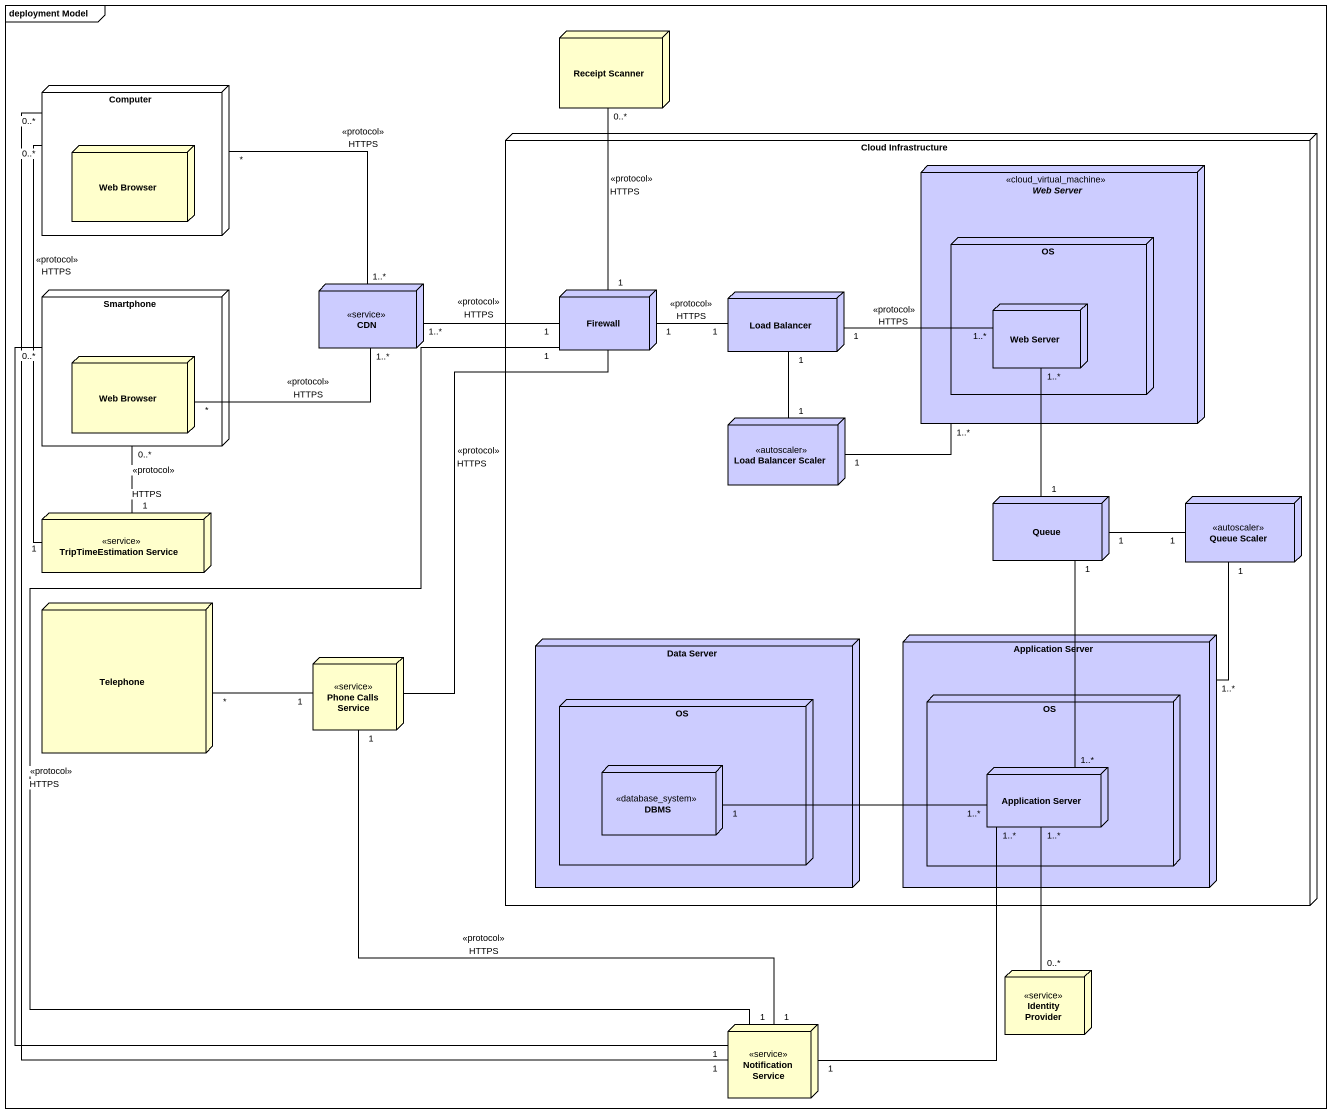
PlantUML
@startuml
mainframe deployment Model
node "Receipt Scanner" as Receipt_Scanner
node Computer {
  node "Web Browser" as Web_Browser
}
node "Cloud Infrastructure" as Cloud_Infrastructure #FFFFFF {
  node "Web Server" as Web_Server <<cloud_virtual_machine>> #CCCCFF {
    node OS #CCCCFF {
      node "Web Server" as Web_Server_2 #CCCCFF
    }
  }
  node Firewall #CCCCFF
  node "Load Balancer" as Load_Balancer #CCCCFF
  node "Load Balancer Scaler" as Load_Balancer_Scaler <<autoscaler>> #CCCCFF
  node "Queue" as Queue_ #CCCCFF
  node "Queue Scaler" as Queue_Scaler <<autoscaler>> #CCCCFF
  node "Data Server" as Data_Server #CCCCFF {
    node "OS" as OS_2 #CCCCFF {
      node DBMS <<database_system>> #CCCCFF
    }
  }
  node "Application Server" as Application_Server #CCCCFF {
    node "OS" as OS_3 #CCCCFF {
      node "Application Server" as Application_Server_2 #CCCCFF
    }
  }
}
node Smartphone {
  node "Web Browser" as Web_Browser_2
}
node CDN <<service>> #CCCCFF
node "TripTimeEstimation Service" as TripTimeEstimation_Service <<service>>
node Telephone
node "Phone Calls Service" as Phone_Calls_Service <<service>>
node "Identity Provider" as Identity_Provider <<service>>
node "Notification Service" as Notification_Service <<service>>
Computer "*" -- "1..*" CDN : <<protocol>>\nHTTPS
CDN "1..*" -right- "1" Firewall : <<protocol>>\nHTTPS
Firewall "1" -up- "0..*" Receipt_Scanner : <<protocol>>\nHTTPS
Firewall "1" -right- "1" Load_Balancer : <<protocol>>\nHTTPS
Load_Balancer "1\n<<protocol>>" -right- "1..*" Web_Server_2 : HTTPS
Web_Browser_2 "*" -right- "1..*" CDN : <<protocol>>\nHTTPS
Load_Balancer_Scaler "1" -right- "1..*" Web_Server
Load_Balancer_Scaler "1" -up- "1" Load_Balancer
TripTimeEstimation_Service "1" -up- "0..*" Computer : <<protocol>>\nHTTPS
TripTimeEstimation_Service "1" -up- "0..*" Smartphone : <<protocol>>\nHTTPS
Queue_ "1" -up- "1..*" Web_Server_2
Queue_ "1" -right- "1" Queue_Scaler
Queue_Scaler "1" -- "1..*" Application_Server
Phone_Calls_Service -up- Firewall : <<protocol>>\nHTTPS
Phone_Calls_Service "1" -left- "*" Telephone
DBMS "1" -right- "1..*" Application_Server_2
Application_Server_2 "1..*" -up- "1" Queue_
Identity_Provider "0..*" -up- "1..*" Application_Server_2
Notification_Service "1" -up- "0..*" Computer
Notification_Service "1" -up- "0..*" Smartphone
Notification_Service "1" -up- "1" Firewall : <<protocol>>\nHTTPS
Notification_Service "1" -up- "1" Phone_Calls_Service : <<protocol>>\nHTTPS
Notification_Service "1" -up- "1..*" Application_Server_2
@enduml
